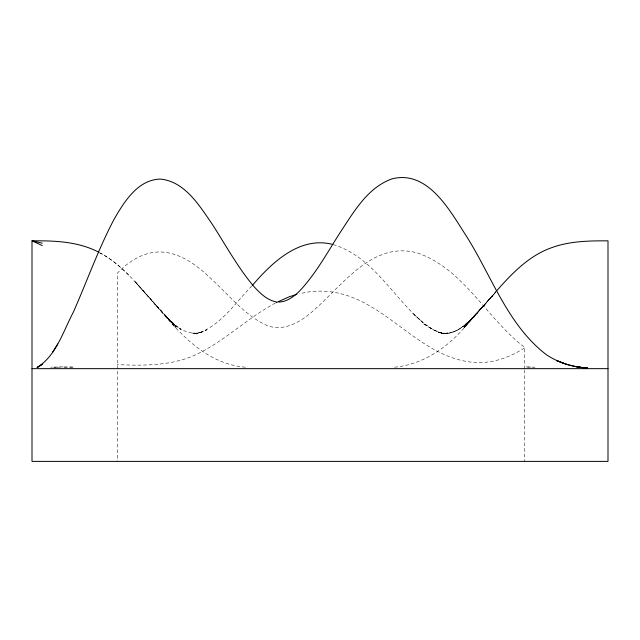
<?xml version="1.0" encoding="UTF-8"?>
<svg xmlns="http://www.w3.org/2000/svg" width="640" height="640" viewBox="0 0 640 640"><rect width="100%" height="100%" fill="white"/><g stroke="black" fill="none" stroke-linecap="round" stroke-linejoin="round"><path stroke-width="0.48" stroke-dasharray="3.2 2.4" d="M394.568 367.2C422.112 364.656 446.176 348.456 464 328.048L496 291.808M484.568 304.752L496.144 291.64M496.144 291.4L464 328.048M495.856 292.056L464 327.848L495.856 291.936L464 327.352L484.568 304.784L464 326.728L484.568 304.936L464 326.424L474.288 316.312C465.256 325.84 452.52 337.088 438.288 332.232L443.432 333.184L448.568 333.328L453.712 331.88L443.432 333.592L448.568 333.12C438.872 334.552 430.536 328.184 422.856 323.288L433.144 329.736L443.432 333.968L433.144 329.752L422.856 322.408L412.568 313.168L422.856 322.464C392.976 297.168 373.264 257.2 334.024 244.816M251.856 285.96C234.936 303.256 220.488 325.904 196.568 333.968L206.856 329.752C192.072 339.144 175.416 327.616 165.712 316.368L176 325.72L181.144 329.552L176 325.84L165.712 316.144L176 326.432L155.432 304.816L176 327.352L134.856 281.472C124.496 270.416 113.272 259.784 99.712 252.744M524.304 348.048C513.592 354.944 501.584 360.056 488.92 361.856A73.784 73.784 0 0 1 473.752 362.408C417.824 357.576 385.656 298.56 330.288 291.76A84.096 84.096 0 0 0 309.712 291.76L299.432 293.656M275.432 303.024C247.696 317.864 225.056 340.768 196.568 354.352C171.872 366.032 143.928 365.712 117.24 364.656M50.704 367.24L52.568 367.048M57.248 367.224L62.856 366.912L52.568 367.168L56.312 367.2M535.064 367.2L525.712 366.944L533.192 367.2M245.432 367.2C194.68 362.776 166.536 314.904 134.856 281.448L155.432 304.752M99.712 252.92C111.088 258.624 120.808 267.104 129.712 276.096M134.856 281.472L176 327.848M524.304 368.96L524.304 347.104C486.544 318.448 464.312 269.36 417.712 253.056C373.352 240.544 343.64 283.92 314.856 309.32C301.52 321.816 281.592 333.952 263.432 323.776C243.152 313.128 228.56 294.856 212 279.528C198.16 266.344 181.744 253.232 161.864 252.04C144.496 251.064 128.76 261.144 117.24 273.304L117.24 461.384M524.304 369.92L524.304 461.384M474.288 316.752L464 325.824L458.856 329.32L453.712 331.824L458.856 329.544L474.288 316.752M201.712 332.024L196.568 333.272L191.432 333.112L196.568 333.184L201.712 332.024M73.144 367.088L62.856 367.064L73.144 367.088M443.432 333.536L438.288 332.024L443.432 333.536"/><path stroke-width="0.96" d="M37.144 367.52L42.288 364.272L37.144 367.52C56.36 355.48 63.056 331.528 73.144 312.584C86.976 281.424 98.296 249.08 114.288 218.904C124.352 201.568 137.952 179.472 160.568 179.08C185.088 181.688 199.248 205.448 212 223.84C225.416 244.624 237.28 266.544 253.144 285.648C259.44 292.656 266.656 300.056 276.288 301.904M52.568 352.272L57.712 343.976M496.784 290.68C512.12 273.272 529.048 255.712 551.432 247.768C569.48 241.08 588.992 240.76 608 240.84L608 461.384L32 461.384L32 240.84C54.664 240.616 78.352 241.488 98.856 252.272M252.496 285.248C272.184 262.272 300.112 235.688 333.088 244.536M276.288 302.576L289.144 296.816L296.856 294.368M278.856 302.096C287 301.784 293.776 296.584 299.432 291.176C316.056 273.592 327.528 252.08 340.568 231.896C354.04 211.592 367.68 187.512 392 178.872C426.688 169.944 448.488 208.096 464 232.424C490.704 273.016 506.432 324.072 546.288 354.64C558.48 362.824 572.848 367.112 587.432 368.144L577.144 366.904L566.856 364.504L556.568 360.56L566.856 364.504M32 368.656L608 368.656M42.288 243.168L32 240.84L42.288 245.592M587.432 368.136L577.144 366.944L587.432 368.136"/></g></svg>
